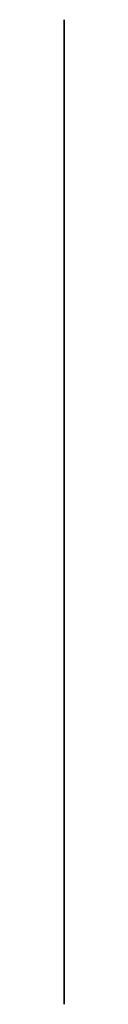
# Model space of a CAD drawing. Header units: inches. Extents: x 0 to 0, y -60 to 40.
import ezdxf

# ---------------------------------------------------------------- set-up
doc = ezdxf.new("R2010")
doc.units = ezdxf.units.IN
doc.header["$MEASUREMENT"] = 0

# ---------------------------------------------------------------- blocks, each defined once
blk = doc.blocks.new('*U2')
for p, q in [((0, -60), (0, 40)), ((0, 40), (0, 40)), ((0, 40), (0, -60)), ((0, -60), (0, -60))]:
    blk.add_line(p, q)

msp = doc.modelspace()

# ---------------------------------------------------------------- block references
msp.add_blockref('*U2', (0, 0))

doc.saveas('drawing.dxf')
